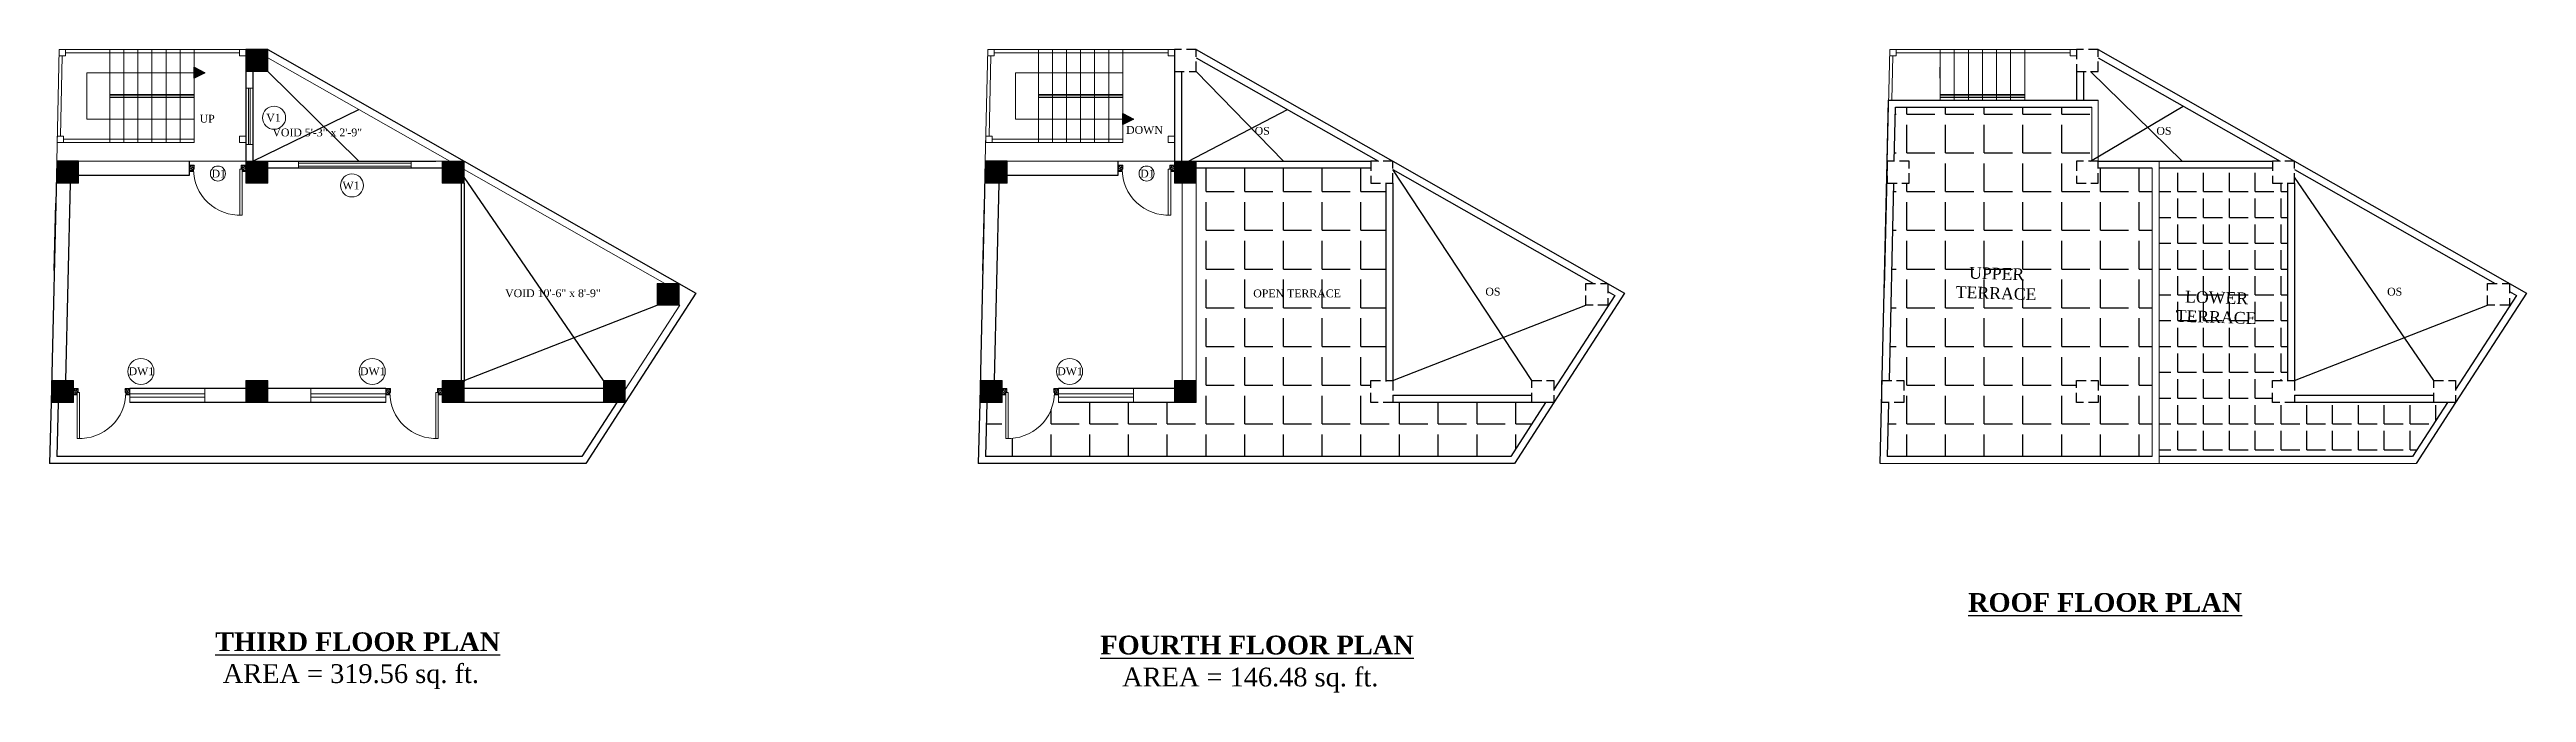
# Model space of a CAD drawing. Header units: inches. Extents: x 155573 to 346502, y -56182 to -26384.
# Drawn here: x 157423 to 159007, y -26795 to -26384 of the extents above; entities that cross this region are included whole.
import ezdxf

# ---------------------------------------------------------------- set-up
doc = ezdxf.new("R2010")
doc.units = ezdxf.units.IN
doc.header["$LTSCALE"] = 5
doc.header["$MEASUREMENT"] = 0
doc.linetypes.add('HIDDEN', pattern=[0.375, 0.25, -0.125])
for name, color, linetype, lineweight in [('A-WALL', 7, 'Continuous', 9), ('DOOR', 62, 'Continuous', 0), ('Dw', 2, 'Continuous', 18)]:
    doc.layers.add(name, color=color, linetype=linetype, lineweight=lineweight)
doc.layers.add('TEXT', color=6, linetype='Continuous')
doc.layers.add('WALL', color=7, linetype='Continuous')
doc.styles.add('ordinary', font='times.ttf')

# ---------------------------------------------------------------- blocks, each defined once
blk = doc.blocks.new('A$C27B36B59')
at = {"layer": 'DOOR'}
for p, q in [((0, 4), (0, 0)), ((2.5, 4), (0, 4)), ((0, 0), (3, 0)), ((2.5, 2.5), (2.5, 4)), ((3, 2.5), (2.5, 2.5)), ((3, 0), (3, 2.5))]:
    blk.add_line(p, q, dxfattribs=at)
for centre, radius, start, end in [((-1.4, -0.5), 4.75, 22.1411, 72.838), ((1.3, 2.1), 1.64, 45.138, 144.8948), ((2.2, 0.3), 2.49, 83.3149, 152.658), ((0.1, 0.4), 2.05, 349.4875, 93.6805), ((2, -0.5), 2.01, 58.7447, 166.495), ((-0.1, 0.3), 1.13, 343.542, 86.947), ((2.1, -0.4), 1.17, 38.2816, 160.1519)]:
    blk.add_arc(centre, radius, start, end, dxfattribs=at)
blk = doc.blocks.new('D2')
at = {"layer": 'DOOR'}
for p, q in [((74474, 24047.6), (74474, 24018.1)), ((74474, 24047.6), (74475.5, 24047.6)), ((74475.5, 24047.6), (74475.5, 24018.1))]:
    blk.add_line(p, q, dxfattribs=at)
blk.add_arc((74474, 24047.6), 29.5, 180, 272.9146, dxfattribs=at)
at = {"layer": 'DOOR', "xscale": -1, "rotation": 180}
blk.add_blockref('A$C27B36B59', (74442, 24050.1), dxfattribs=at)
at = {"layer": 'DOOR', "rotation": 180}
blk.add_blockref('A$C27B36B59', (74478, 24050.1), dxfattribs=at)

msp = doc.modelspace()

# ---------------------------------------------------------------- hatches: boundary and pattern name
at = {"ltscale": 5}
for points in [[(157515.7, -26402.7), (157515.7, -26395.7), (157522.6, -26399.2)], [(158109.4, -26432.4), (158109.4, -26425.3), (158116.3, -26428.9)]]:
    msp.add_hatch(color=256, dxfattribs=at).paths.add_polyline_path(points)
at = {"layer": 'WALL', "linetype": 'ByBlock', "ltscale": 5, "true_color": 0xf8991e}
h = msp.add_hatch(color=30, dxfattribs=at)
h.dxf.hatch_style = 1
h.paths.add_polyline_path([(157548.7, -26398.4), (157562.7, -26398.4), (157562.7, -26384.4), (157548.7, -26384.4)])
h = msp.add_hatch(dxfattribs=at)
h.set_pattern_fill('ANGLE', color=30, scale=90)
h.set_pattern_definition([(0, (19589.86, 650.744), (0, 24.75), [18, -6.75]), (90, (19589.86, 650.744), (-24.75, 2e-15), [18, -6.75])])
h.paths.add_polyline_path([(158767.5, -26460.3), (158733, -26460.3), (158733, -26469.8), (158719, -26469.8), (158719, -26455.8), (158728, -26455.8), (158729, -26455.2), (158729, -26421.3), (158603.4, -26421.3), (158602.6, -26455.8), (158612.1, -26455.8), (158612.1, -26469.8), (158602.2, -26469.8), (158599.3, -26596.1), (158608.7, -26596.1), (158608.7, -26610.1), (158598.9, -26610.1), (158598.1, -26644.6), (158767.5, -26644.6)])
h.paths.add_polyline_path([(158719, -26596.1), (158733, -26596.1), (158733, -26610.1), (158719, -26610.1)], flags=16)
h.paths.add_polyline_path([(158640.3, -26547.3), (158694.5, -26548.9), (158695.3, -26520.4), (158641.2, -26518.8)], flags=24)
h = msp.add_hatch(color=30, dxfattribs=at)
h.dxf.hatch_style = 1
h.paths.add_polyline_path([(157427.8, -26469.8), (157441.8, -26469.8), (157441.8, -26455.8), (157427.8, -26455.8)])
h = msp.add_hatch(color=30, dxfattribs=at)
h.dxf.hatch_style = 1
h.paths.add_polyline_path([(157548.7, -26469.8), (157562.7, -26469.8), (157562.7, -26455.8), (157548.7, -26455.8)])
h = msp.add_hatch(color=30, dxfattribs=at)
h.dxf.hatch_style = 1
h.paths.add_polyline_path([(157688.3, -26469.8), (157688.3, -26455.8), (157674.3, -26455.8), (157674.3, -26469.8)])
h = msp.add_hatch(color=30, dxfattribs=at)
h.dxf.hatch_style = 1
h.paths.add_polyline_path([(158021.5, -26469.8), (158035.5, -26469.8), (158035.5, -26455.8), (158021.5, -26455.8)])
h = msp.add_hatch(dxfattribs=at)
h.set_pattern_fill('ANGLE', color=30, scale=90)
h.set_pattern_definition([(0, (19686.333, 650.744), (0, 24.75), [18, -6.75]), (90, (19686.333, 650.744), (-24.75, 2e-15), [18, -6.75])])
h.paths.add_polyline_path([(158156.4, -26460.3), (158156.4, -26469.8), (158156.4, -26596.1), (158156.4, -26610.1), (158142.4, -26610.1), (158068.2, -26610.1), (158068.2, -26605.1), (158065.7, -26605.1, -0.414214), (158034.7, -26633), (158034.7, -26605.1), (158032.2, -26605.1), (158032.2, -26610.1), (158022.4, -26610.1), (158021.6, -26644.6), (158357.4, -26644.6), (158379.7, -26610.1), (158282, -26610.1), (158268, -26610.1), (158268, -26596.1), (158277.5, -26596.1), (158277.5, -26469.8), (158268, -26469.8), (158268, -26460.3)])
h.paths.add_polyline_path([(158191.6, -26544.2), (158248.9, -26544.2), (158248.9, -26536.5), (158191.6, -26536.5)], flags=24)
h = msp.add_hatch(color=30, dxfattribs=at)
h.dxf.hatch_style = 1
h.paths.add_polyline_path([(158142.4, -26469.8), (158156.4, -26469.8), (158156.4, -26455.8), (158142.4, -26455.8)])
h = msp.add_hatch(dxfattribs=at)
h.set_pattern_fill('ANGLE', color=30, scale=60)
h.set_pattern_definition([(0, (19589.86, 650.744), (0, 16.5), [12, -4.5]), (90, (19589.86, 650.744), (-16.5, 1e-15), [12, -4.5])])
h.paths.add_polyline_path([(158854, -26469.8), (158844.5, -26469.8), (158844.5, -26460.3), (158772, -26460.3), (158772, -26644.6), (158933.9, -26644.6), (158956.2, -26610.1), (158858.5, -26610.1), (158844.5, -26610.1), (158844.5, -26596.1), (158854, -26596.1)])
h.paths.add_polyline_path([(158781, -26562.6), (158835.1, -26564.2), (158836, -26535.7), (158781.8, -26534.1)], flags=24)
h = msp.add_hatch(color=30, dxfattribs=at)
h.dxf.hatch_style = 1
h.paths.add_polyline_path([(157811.7, -26533.9), (157811.7, -26547.9), (157825.7, -26547.9), (157825.7, -26533.9)])
h = msp.add_hatch(color=30, dxfattribs=at)
h.dxf.hatch_style = 1
h.paths.add_polyline_path([(157424.5, -26596.1), (157424.5, -26610.1), (157438.5, -26610.1), (157438.5, -26596.1)])
h = msp.add_hatch(color=30, dxfattribs=at)
h.dxf.hatch_style = 1
h.paths.add_polyline_path([(157548.7, -26596.1), (157548.7, -26610.1), (157562.7, -26610.1), (157562.7, -26596.1)])
h = msp.add_hatch(color=30, dxfattribs=at)
h.dxf.hatch_style = 1
h.paths.add_polyline_path([(157674.3, -26596.1), (157674.3, -26610.1), (157688.3, -26610.1), (157688.3, -26596.1)])
h = msp.add_hatch(color=30, dxfattribs=at)
h.dxf.hatch_style = 1
h.paths.add_polyline_path([(157777.3, -26596.1), (157777.3, -26610.1), (157791.3, -26610.1), (157791.3, -26596.1)])
h = msp.add_hatch(color=30, dxfattribs=at)
h.dxf.hatch_style = 1
h.paths.add_polyline_path([(158018.2, -26596.1), (158018.2, -26610.1), (158032.2, -26610.1), (158032.2, -26596.1)])
h = msp.add_hatch(color=30, dxfattribs=at)
h.dxf.hatch_style = 1
h.paths.add_polyline_path([(158142.4, -26596.1), (158142.4, -26610.1), (158156.4, -26610.1), (158156.4, -26596.1)])

# ---------------------------------------------------------------- linework, layer by layer
at = {"ltscale": 5}
for p, q in [((157515.7, -26402.7, -72.7), (157515.7, -26395.7, -72.7)), ((157515.7, -26395.7, -72.7), (157522.6, -26399.2, -72.7)), ((158632, -26402.7, -72.7), (158632, -26395.7, -72.7)), ((157522.6, -26399.2, -72.7), (157515.7, -26402.7, -72.7)), ((158109.4, -26432.4, -72.7), (158109.4, -26425.3, -72.7)), ((158109.4, -26425.3, -72.7), (158116.3, -26428.9, -72.7)), ((158116.3, -26428.9, -72.7), (158109.4, -26432.4, -72.7))]:
    msp.add_line(p, q, dxfattribs=at)
at = {"layer": 'A-WALL', "ltscale": 5}
for p, q in [((157429.5, -26384.4, -72.7), (157427.8, -26455.8, -72.7)), ((157548.7, -26384.4, -72.7), (157429.5, -26384.4, -72.7)), ((157431.4, -26388.4, -72.7), (157430.2, -26439.8, -72.7)), ((157544.7, -26386.4, -72.7), (157433.5, -26386.4, -72.7)), ((157461.7, -26384.4, -72.7), (157461.7, -26443.8, -72.7)), ((157470.7, -26384.4, -72.7), (157470.7, -26443.8, -72.7)), ((157479.7, -26384.4, -72.7), (157479.7, -26443.8, -72.7)), ((157488.7, -26384.4, -72.7), (157488.7, -26443.8, -72.7)), ((157497.7, -26384.4, -72.7), (157497.7, -26443.8, -72.7)), ((157506.7, -26384.4, -72.7), (157506.7, -26443.8, -72.7)), ((157515.7, -26384.4, -72.7), (157515.7, -26414.1, -72.7)), ((158023.2, -26384.4, -72.7), (158021.5, -26455.8, -72.7)), ((158142.4, -26384.4, -72.7), (158023.2, -26384.4, -72.7)), ((158025.1, -26388.4, -72.7), (158023.9, -26439.8, -72.7)), ((158138.4, -26386.4, -72.7), (158027.2, -26386.4, -72.7)), ((158055.4, -26384.4, -72.7), (158055.4, -26443.8, -72.7)), ((158064.4, -26384.4, -72.7), (158064.4, -26443.8, -72.7)), ((158073.4, -26384.4, -72.7), (158073.4, -26443.8, -72.7)), ((158082.4, -26384.4, -72.7), (158082.4, -26443.8, -72.7)), ((158091.4, -26384.4, -72.7), (158091.4, -26443.8, -72.7)), ((158100.4, -26384.4, -72.7), (158100.4, -26443.8, -72.7)), ((158109.4, -26384.4, -72.7), (158109.4, -26414.1, -72.7)), ((158599.8, -26384.4, -72.7), (158598.1, -26455.8, -72.7)), ((158719, -26384.4, -72.7), (158599.8, -26384.4, -72.7)), ((158601.7, -26388.4, -72.7), (158601, -26416.8, -72.7)), ((158715, -26386.4, -72.7), (158603.8, -26386.4, -72.7)), ((158632, -26384.4, -72.7), (158632, -26416.8, -72.7)), ((158641, -26384.4, -72.7), (158641, -26416.8, -72.7)), ((158650, -26384.4, -72.7), (158650, -26416.8, -72.7)), ((158659, -26384.4, -72.7), (158659, -26416.8, -72.7)), ((158668, -26384.4, -72.7), (158668, -26416.8, -72.7)), ((158677, -26384.4, -72.7), (158677, -26416.8, -72.7)), ((158686, -26384.4, -72.7), (158686, -26414.1, -72.7)), ((157447.1, -26428.9, -72.7), (157447.1, -26399.2, -72.7)), ((157447.1, -26399.2, -72.7), (157515.7, -26399.2, -72.7)), ((157515.7, -26413.1, -72.7), (157461.7, -26413.1, -72.7)), ((157553.2, -26409.1, -72.7), (157548.7, -26409.1, -72.7)), ((158040.8, -26428.9, -72.7), (158040.8, -26399.2, -72.7)), ((158040.8, -26399.2, -72.7), (158109.4, -26399.2, -72.7)), ((158109.4, -26413.1, -72.7), (158055.4, -26413.1, -72.7)), ((158686, -26413.1, -72.7), (158632, -26413.1, -72.7)), ((157515.7, -26428.9, -72.7), (157447.1, -26428.9, -72.7)), ((157515.7, -26414.1, -72.7), (157461.7, -26414.1, -72.7)), ((157515.7, -26415.1, -72.7), (157461.7, -26415.1, -72.7)), ((157515.7, -26414.1, -72.7), (157515.7, -26443.8, -72.7)), ((158109.4, -26428.9, -72.7), (158040.8, -26428.9, -72.7)), ((158109.4, -26414.1, -72.7), (158055.4, -26414.1, -72.7)), ((158109.4, -26415.1, -72.7), (158055.4, -26415.1, -72.7)), ((158109.4, -26414.1, -72.7), (158109.4, -26443.8, -72.7)), ((158686, -26414.1, -72.7), (158632, -26414.1, -72.7)), ((158686, -26415.1, -72.7), (158632, -26415.1, -72.7)), ((158686, -26414.1, -72.7), (158686, -26416.8, -72.7)), ((158729, -26455.8, -72.7), (158729, -26421.3, -72.7)), ((158733, -26455.8, -72.7), (158733, -26416.8, -72.7)), ((157515.7, -26443.8, -72.7), (157428.1, -26443.8, -72.7)), ((157515.7, -26441.8, -72.7), (157432.2, -26441.8, -72.7)), ((157548.7, -26443.8, -72.7), (157544.7, -26443.8, -72.7)), ((158109.4, -26443.8, -72.7), (158021.8, -26443.8, -72.7)), ((158109.4, -26441.8, -72.7), (158025.9, -26441.8, -72.7)), ((158142.4, -26443.8, -72.7), (158138.4, -26443.8, -72.7)), ((157548.7, -26455.8, -72.7), (157427.8, -26455.8, -72.7)), ((157553.2, -26445.1, -72.7), (157548.7, -26445.1, -72.7)), ((157582.5, -26460.3, -72.7), (157582.5, -26455.8, -72.7)), ((157654.5, -26460.3, -72.7), (157654.5, -26455.8, -72.7)), ((158142.4, -26455.8, -72.7), (158021.5, -26455.8, -72.7)), ((158767.5, -26644.6, -72.7), (158767.5, -26460.3, -72.7)), ((158772, -26649.1, -72.7), (158772, -26455.8, -72.7)), ((158147.4, -26469.8, -72.7), (158147.4, -26596.1, -72.7)), ((158156.4, -26469.8, -72.7), (158156.4, -26596.1, -72.7)), ((157474.5, -26601.1, -72.7), (157474.5, -26610.1, -72.7)), ((157522.5, -26601.1, -72.7), (157522.5, -26610.1, -72.7)), ((157590.3, -26601.1, -72.7), (157590.3, -26610.1, -72.7)), ((157638.3, -26601.1, -72.7), (157638.3, -26610.1, -72.7)), ((158068.2, -26601.1, -72.7), (158068.2, -26610.1, -72.7)), ((158116.2, -26601.1, -72.7), (158116.2, -26610.1, -72.7)), ((157424.5, -26610.1, -72.7), (157424.2, -26610.1, -72.7)), ((158018.2, -26610.1, -72.7), (158017.9, -26610.1, -72.7)), ((158936.3, -26649.1, -72.7), (158593.5, -26649.1, -72.7))]:
    msp.add_line(p, q, dxfattribs=at)
at = {"layer": 'A-WALL', "lineweight": 30}
for p, q in [((157548.7, -26384.4, -72.7), (157548.7, -26455.8, -72.7)), ((157562.7, -26384.4, -72.7), (157548.7, -26384.4, -72.7)), ((157562.7, -26384.4, -72.7), (157688.3, -26455.8, -72.7)), ((158142.4, -26384.4, -72.7), (158142.4, -26455.8, -72.7)), ((158156.4, -26384.4, -72.7), (158282, -26455.8, -72.7)), ((158156.4, -26389.6, -72.7), (158272.9, -26455.8, -72.7)), ((158733, -26384.4, -72.7), (158858.5, -26455.8, -72.7)), ((158733, -26389.6, -72.7), (158849.4, -26455.8, -72.7)), ((157553.2, -26398.4, -72.7), (157553.2, -26455.8, -72.7)), ((157553.2, -26398.4, -72.7), (157553.2, -26455.8, -72.7)), ((158142.4, -26398.4, -72.7), (158142.4, -26455.8, -72.7)), ((158146.9, -26398.4, -72.7), (158146.9, -26455.8, -72.7)), ((158719, -26398.4, -72.7), (158719, -26416.8, -72.7)), ((158723.5, -26398.4, -72.7), (158723.5, -26416.8, -72.7)), ((158593.5, -26649.1, -72.7), (158598.9, -26419.7, -72.7)), ((158598.1, -26455.8, -72.7), (158599, -26416.8, -72.7)), ((158599, -26416.8, -72.7), (158733, -26416.8, -72.7)), ((158602.6, -26455.8, -72.7), (158603.4, -26421.3, -72.7)), ((158603.4, -26421.3, -72.7), (158729, -26421.3, -72.7)), ((157427.8, -26455.8, -72.7), (157424.2, -26610.1, -72.7)), ((157441.8, -26455.8, -72.7), (157427.8, -26455.8, -72.7)), ((157512.7, -26464.8, -72.7), (157512.7, -26455.8, -72.7)), ((157562.7, -26455.8, -72.7), (157670.1, -26455.8, -72.7)), ((157674.3, -26460.3, -72.7), (157562.7, -26460.3, -72.7)), ((157688.3, -26455.8, -72.7), (157836.5, -26540.1, -72.7)), ((158021.5, -26455.8, -72.7), (158017.9, -26610.1, -72.7)), ((158035.5, -26455.8, -72.7), (158021.5, -26455.8, -72.7)), ((158035.5, -26455.8, -72.7), (158021.5, -26455.8, -72.7)), ((158106.4, -26464.8, -72.7), (158106.4, -26455.8, -72.7)), ((158156.4, -26455.8, -72.7), (158268, -26455.8, -72.7)), ((158268, -26460.3, -72.7), (158156.4, -26460.3, -72.7)), ((158282, -26455.8, -72.7), (158430.2, -26540.1, -72.7)), ((158598.1, -26455.8, -72.7), (158596.2, -26536.7, -72.7)), ((158733, -26455.8, -72.7), (158844.5, -26455.8, -72.7)), ((158767.5, -26460.3, -72.7), (158733, -26460.3, -72.7)), ((158844.5, -26460.3, -72.7), (158772, -26460.3, -72.7)), ((158858.5, -26455.8, -72.7), (159006.8, -26540.1, -72.7)), ((157436.5, -26469.8, -72.7), (157433.5, -26596.1, -72.7)), ((157441.8, -26464.8, -72.7), (157512.7, -26464.8, -72.7)), ((157686.3, -26469.8, -72.7), (157686.3, -26596.6, -72.7)), ((157688.3, -26469.8, -72.7), (157688.3, -26596.6, -72.7)), ((158030.2, -26469.8, -72.7), (158027.2, -26596.1, -72.7)), ((158035.5, -26464.8, -72.7), (158106.4, -26464.8, -72.7)), ((158277.5, -26469.8, -72.7), (158277.5, -26596.6, -72.7)), ((158282, -26461, -72.7), (158410.3, -26533.9, -72.7)), ((158282, -26469.8, -72.7), (158282, -26596.6, -72.7)), ((158602.2, -26469.8, -72.7), (158599.3, -26596.1, -72.7)), ((158854, -26469.8, -72.7), (158854, -26596.1, -72.7)), ((158858.5, -26461, -72.7), (158986.8, -26533.9, -72.7)), ((158858.5, -26469.8, -72.7), (158858.5, -26596.6, -72.7)), ((157426.2, -26525.7, -72.7), (157427.2, -26482.7, -72.7)), ((158019.9, -26525.7, -72.7), (158020.9, -26482.7, -72.7)), ((158419.4, -26539.1, -72.7), (158423.9, -26541.6, -72.7)), ((158995.9, -26539.1, -72.7), (159000.4, -26541.6, -72.7)), ((157836.5, -26540.1, -72.7), (157791.3, -26610.1, -72.7)), ((158430.2, -26540.1, -72.7), (158385, -26610.1, -72.7)), ((158423.9, -26541.6, -72.7), (158385, -26601.8, -72.7)), ((159006.8, -26540.1, -72.7), (158961.5, -26610.1, -72.7)), ((159000.4, -26541.6, -72.7), (158961.5, -26601.8, -72.7)), ((157548.7, -26601.1, -72.7), (157474.5, -26601.1, -72.7)), ((157638.3, -26601.1, -72.7), (157562.7, -26601.1, -72.7)), ((157777.3, -26601.1, -72.7), (157688.3, -26601.1, -72.7)), ((158142.4, -26601.1, -72.7), (158068.2, -26601.1, -72.7)), ((157424.2, -26610.1, -72.7), (157423.2, -26649.1, -72.7)), ((157428.7, -26610.1, -72.7), (157427.9, -26644.6, -72.7)), ((157638.3, -26610.1, -72.7), (157474.5, -26610.1, -72.7)), ((157791.3, -26610.1, -72.7), (157688.3, -26610.1, -72.7)), ((157785.9, -26610.1, -72.7), (157763.6, -26644.6, -72.7)), ((157791.3, -26610.1, -72.7), (157766.1, -26649.1, -72.7)), ((158017.9, -26610.1, -72.7), (158017, -26649.1, -72.7)), ((158022.4, -26610.1, -72.7), (158021.6, -26644.6, -72.7)), ((158142.4, -26610.1, -72.7), (158068.2, -26610.1, -72.7)), ((158371, -26605.6, -72.7), (158282, -26605.6, -72.7)), ((158385, -26610.1, -72.7), (158282, -26610.1, -72.7)), ((158379.7, -26610.1, -72.7), (158357.4, -26644.6, -72.7)), ((158385, -26610.1, -72.7), (158359.8, -26649.1, -72.7)), ((158598.9, -26610.1, -72.7), (158598.1, -26644.6, -72.7)), ((158947.5, -26605.6, -72.7), (158858.5, -26605.6, -72.7)), ((158961.5, -26610.1, -72.7), (158858.5, -26610.1, -72.7)), ((158956.2, -26610.1, -72.7), (158933.9, -26644.6, -72.7)), ((158961.5, -26610.1, -72.7), (158936.3, -26649.1, -72.7)), ((157766.1, -26649.1, -72.7), (157423.2, -26649.1, -72.7)), ((157763.6, -26644.6, -72.7), (157427.9, -26644.6, -72.7)), ((158359.8, -26649.1, -72.7), (158017, -26649.1, -72.7)), ((158357.4, -26644.6, -72.7), (158021.6, -26644.6, -72.7)), ((158767.5, -26644.6, -72.7), (158598.1, -26644.6, -72.7)), ((158933.9, -26644.6, -72.7), (158772, -26644.6, -72.7))]:
    msp.add_line(p, q, dxfattribs=at)
at = {"layer": 'A-WALL', "ltscale": 5, "elevation": -72.7}
for points in [[(157429.5, -26384.4), (157433.5, -26384.4), (157433.5, -26388.4), (157429.5, -26388.4)], [(157544.7, -26384.4), (157548.7, -26384.4), (157548.7, -26388.4), (157544.7, -26388.4)], [(157548.7, -26398.4), (157562.7, -26398.4), (157562.7, -26384.4), (157548.7, -26384.4)], [(157562.7, -26389.6), (157562.7, -26398.4), (157553.2, -26398.4), (157553.2, -26419.8), (157553.2, -26455.8), (157562.7, -26455.8), (157679.2, -26455.8)], [(158023.2, -26384.4), (158027.2, -26384.4), (158027.2, -26388.4), (158023.2, -26388.4)], [(158138.4, -26384.4), (158142.4, -26384.4), (158142.4, -26388.4), (158138.4, -26388.4)], [(158599.8, -26384.4), (158603.8, -26384.4), (158603.8, -26388.4), (158599.8, -26388.4)], [(158715, -26384.4), (158719, -26384.4), (158719, -26388.4), (158715, -26388.4)], [(157428.2, -26439.8), (157432.2, -26439.8), (157432.2, -26443.8), (157428.2, -26443.8)], [(157544.7, -26439.8), (157548.7, -26439.8), (157548.7, -26443.8), (157544.7, -26443.8)], [(158021.9, -26439.8), (158025.9, -26439.8), (158025.9, -26443.8), (158021.9, -26443.8)], [(158138.4, -26439.8), (158142.4, -26439.8), (158142.4, -26443.8), (158138.4, -26443.8)], [(157427.8, -26469.8), (157441.8, -26469.8), (157441.8, -26455.8), (157427.8, -26455.8)], [(157548.7, -26469.8), (157562.7, -26469.8), (157562.7, -26455.8), (157548.7, -26455.8)], [(157674.3, -26469.8), (157688.3, -26469.8), (157688.3, -26455.8), (157674.3, -26455.8)], [(158021.5, -26469.8), (158035.5, -26469.8), (158035.5, -26455.8), (158021.5, -26455.8)], [(158142.4, -26469.8), (158156.4, -26469.8), (158156.4, -26455.8), (158142.4, -26455.8)], [(157811.7, -26533.9), (157825.7, -26533.9), (157825.7, -26547.9), (157811.7, -26547.9)], [(157424.5, -26596.1), (157438.5, -26596.1), (157438.5, -26610.1), (157424.5, -26610.1)], [(157548.7, -26596.1), (157562.7, -26596.1), (157562.7, -26610.1), (157548.7, -26610.1)], [(157674.3, -26596.1), (157688.3, -26596.1), (157688.3, -26610.1), (157674.3, -26610.1)], [(157777.3, -26596.1), (157791.3, -26596.1), (157791.3, -26610.1), (157777.3, -26610.1)], [(158018.2, -26596.1), (158032.2, -26596.1), (158032.2, -26610.1), (158018.2, -26610.1)], [(158142.4, -26596.1), (158156.4, -26596.1), (158156.4, -26610.1), (158142.4, -26610.1)]]:
    msp.add_lwpolyline(points, close=True, dxfattribs=at)
msp.add_lwpolyline([(157688.3, -26601.1), (157688.3, -26601.1), (157777.3, -26601.1), (157777.3, -26596.1), (157791.3, -26596.1), (157791.3, -26601.8), (157826.1, -26547.9), (157811.7, -26547.9), (157811.7, -26533.9), (157816.6, -26533.9), (157688.3, -26461), (157688.3, -26469.8)], dxfattribs=at)
at = {"layer": 'A-WALL', "ltscale": 5}
for centre, radius in [((157566.8, -26428, -72.7), 7.38), ((157530.9, -26463.7, -72.7), 4.82), ((158124.6, -26463.7, -72.7), 4.82), ((157616.6, -26471.3, -72.7), 7.38), ((157481.7, -26590.2, -72.7), 8.32), ((157629.6, -26590.2, -72.7), 8.32), ((158075.4, -26590.2, -72.7), 8.32)]:
    msp.add_circle(centre, radius, dxfattribs=at)
at = {"layer": 'Dw', "color": 3}
for p, q in [((157550.5, -26445.1, -72.7), (157550.5, -26409.1, -72.7)), ((157551.5, -26445.1, -72.7), (157551.5, -26409.1, -72.7)), ((157654.5, -26457, -72.7), (157582.5, -26457, -72.7)), ((157654.5, -26459, -72.7), (157582.5, -26459, -72.7)), ((157522.5, -26604.6, -72.7), (157474.5, -26604.6, -72.7)), ((157522.5, -26606.6, -72.7), (157474.5, -26606.6, -72.7)), ((157590.3, -26604.6, -72.7), (157638.3, -26604.6, -72.7)), ((157590.3, -26606.6, -72.7), (157638.3, -26606.6, -72.7)), ((158116.2, -26604.6, -72.7), (158068.2, -26604.6, -72.7)), ((158116.2, -26606.6, -72.7), (158068.2, -26606.6, -72.7))]:
    msp.add_line(p, q, dxfattribs=at)
at = {"layer": 'WALL', "color": 30, "linetype": 'ByBlock', "ltscale": 5, "true_color": 0xf8991e}
for p, q in [((157562.7, -26398.4, -72.7), (157620.9, -26455.8, -72.7)), ((158156.4, -26398.4, -72.7), (158212.2, -26455.8, -72.7)), ((158728, -26398.4, -72.7), (158786.6, -26455.8, -72.7)), ((157553.2, -26455.8, -72.7), (157620.9, -26422.7, -72.7)), ((158151.4, -26455.8, -72.7), (158214.7, -26422.7, -72.7)), ((158728, -26455.8, -72.7), (158787.4, -26420.5, -72.7)), ((157777.3, -26596.1, -72.7), (157688.3, -26466.1, -72.7)), ((158371, -26596.1, -72.7), (158282, -26461, -72.7)), ((158947.5, -26596.1, -72.7), (158858.5, -26466.1, -72.7)), ((157688.3, -26596.1, -72.7), (157811.7, -26547.9, -72.7)), ((158282, -26596.1, -72.7), (158405.4, -26547.9, -72.7)), ((158858.5, -26596.1, -72.7), (158981.9, -26547.9, -72.7))]:
    msp.add_line(p, q, dxfattribs=at)
at = {"layer": 'WALL', "color": 2, "linetype": 'HIDDEN', "ltscale": 5, "elevation": -72.7}
for points in [[(158142.4, -26398.4), (158156.4, -26398.4), (158156.4, -26384.4), (158142.4, -26384.4)], [(158719, -26398.4), (158733, -26398.4), (158733, -26384.4), (158719, -26384.4)], [(158268, -26469.8), (158282, -26469.8), (158282, -26455.8), (158268, -26455.8)], [(158598.1, -26469.8), (158612.1, -26469.8), (158612.1, -26455.8), (158598.1, -26455.8)], [(158719, -26469.8), (158733, -26469.8), (158733, -26455.8), (158719, -26455.8)], [(158844.5, -26469.8), (158858.5, -26469.8), (158858.5, -26455.8), (158844.5, -26455.8)], [(158405.4, -26533.9), (158419.4, -26533.9), (158419.4, -26547.9), (158405.4, -26547.9)], [(158981.9, -26533.9), (158995.9, -26533.9), (158995.9, -26547.9), (158981.9, -26547.9)], [(158268, -26596.1), (158282, -26596.1), (158282, -26610.1), (158268, -26610.1)], [(158371, -26596.1), (158385, -26596.1), (158385, -26610.1), (158371, -26610.1)], [(158594.7, -26596.1), (158608.7, -26596.1), (158608.7, -26610.1), (158594.7, -26610.1)], [(158719, -26596.1), (158733, -26596.1), (158733, -26610.1), (158719, -26610.1)], [(158844.5, -26596.1), (158858.5, -26596.1), (158858.5, -26610.1), (158844.5, -26610.1)], [(158947.5, -26596.1), (158961.5, -26596.1), (158961.5, -26610.1), (158947.5, -26610.1)]]:
    msp.add_lwpolyline(points, close=True, dxfattribs=at)

# ---------------------------------------------------------------- block references
at = {"layer": 'WALL', "color": 2, "linetype": 'ByBlock'}
for p in [(83070.8, -50508.4, -72.7), (83664.5, -50508.4, -72.7), (83196.3, -50651.2, -72.7)]:
    msp.add_blockref('D2', p, dxfattribs=at)
at = {"layer": 'WALL', "color": 2, "linetype": 'ByBlock', "xscale": -1, "rotation": 359.9999999998169}
for p in [(231916.5, -50651.2, -72.7), (232510.2, -50651.2, -72.7)]:
    msp.add_blockref('D2', p, dxfattribs=at)

# ---------------------------------------------------------------- texts
at = {"layer": 'TEXT', "style": 'ordinary'}
for s, p in [('UP', (157519.2, -26431.1, -72.7)), ('V1', (157561.8, -26430.5, -72.7)), ('VOID 5\'-3" x 2\'-9"', (157565.7, -26439.9, -72.7)), ('DOWN', (158111.5, -26438.3, -72.7)), ('OS', (158193.7, -26438.9, -72.7)), ('OS', (158770.2, -26438.9, -72.7)), ('D1', (157526.8, -26466.2, -72.7)), ('W1', (157610.5, -26473.8, -72.7)), ('D1', (158120.5, -26466.2, -72.7)), ('VOID 10\'-6" x 8\'-9"', (157714.5, -26542.7, -72.7)), ('OPEN TERRACE', (158192.8, -26542.8, -72.7)), ('OS', (158341.2, -26541.7, -72.7)), ('OS', (158917.7, -26541.7, -72.7)), ('DW1', (157473.8, -26592.6, -72.7)), ('DW1', (157621.7, -26592.6, -72.7)), ('DW1', (158067.5, -26592.6, -72.7))]:
    msp.add_text(s, height=5, dxfattribs=at).set_placement(p)
at = {"layer": 'TEXT', "char_height": 7.5, "attachment_point": 8, "rotation": 358.2896, "style": 'ordinary'}
for s, insert in [('UPPER\\PTERRACE', (158667.6, -26544, -72.7)), ('LOWER\\PTERRACE', (158808.2, -26559.3, -72.7))]:
    msp.add_mtext_dynamic_manual_height_columns(s, width=101.569, gutter_width=1720.7, heights=[0], dxfattribs=dict(at, insert=insert))
at = {"layer": 'TEXT', "char_height": 12, "width": 219.815, "attachment_point": 8, "style": 'ordinary'}
for s, insert in [('{\\fTimes New Roman|b1|i0|c0|p18;\\LROOF FLOOR PLAN}', (158737.4, -26744.1, -72.7)), ('{\\fTimes New Roman|b1|i0|c0|p18;\\LTHIRD FLOOR PLAN}', (157620.2, -26769.2, -72.7)), ('{\\fTimes New Roman|b1|i0|c0|p18;\\LFOURTH FLOOR PLAN}', (158195.2, -26771.3, -72.7)), ('AREA = 319.56 sq. ft.', (157615.9, -26793.3, -72.7)), ('AREA = 146.48 sq. ft.', (158190.9, -26795.5, -72.7))]:
    msp.add_mtext(s, dxfattribs=dict(at, insert=insert))

doc.saveas('drawing.dxf')
